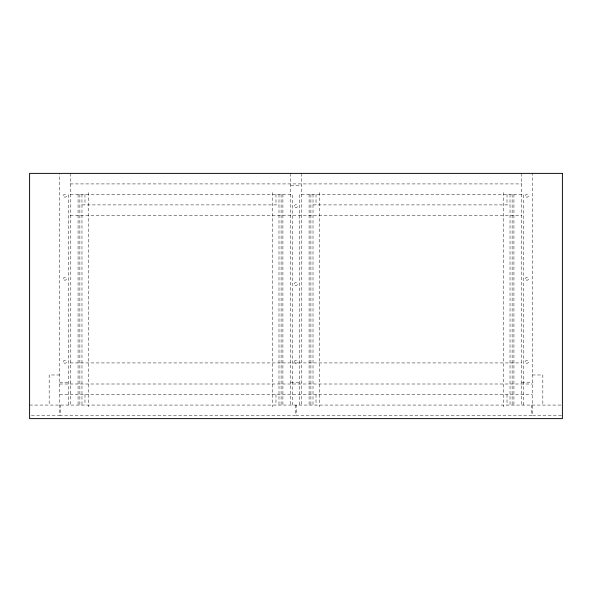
<?xml version="1.0" encoding="UTF-8"?>
<svg xmlns="http://www.w3.org/2000/svg" width="592" height="592" viewBox="0 0 592 592"><rect width="100%" height="100%" fill="white"/><g stroke="black" fill="none" stroke-linecap="round" stroke-linejoin="round"><path stroke-width="0.44" stroke-dasharray="2.96 2.22" d="M70.233 183.92L521.767 183.92M290.731 185.725L301.269 185.725M81.977 204.906L278.995 204.906M313.005 204.906L510.023 204.906M70.233 215.525L521.767 215.525M70.233 362.933L521.767 362.933M59.703 374.973L49.166 374.973L49.166 405.069M532.297 374.973L542.834 374.973L542.834 405.069M59.703 382.195L70.233 382.195M290.731 382.195L301.269 382.195M521.767 382.195L532.297 382.195M59.703 384.001L532.297 384.001M59.703 394.538L532.297 394.538M29.6 405.069L562.4 405.069M31.428 415.606L59.703 415.606L59.703 173.382M561.49 415.606L532.297 415.606L532.297 173.382M531.697 405.069L531.697 415.606L296.599 415.606L296.599 405.069M523.572 405.069L523.572 194.368L299.463 194.368L299.463 405.069M521.767 173.382L521.767 405.069M513.937 194.368L513.937 405.069M512.132 194.368L512.132 405.069M510.023 194.368L510.023 405.069M507.018 194.368L507.018 204.906M507.018 394.538L507.018 405.069M503.407 192.563L503.407 406.874M319.628 192.563L319.628 406.874M316.017 194.368L316.017 204.906M316.017 394.538L316.017 405.069M313.005 194.368L313.005 405.069M310.896 194.368L310.896 405.069M309.091 194.368L309.091 405.069M301.269 173.382L301.269 405.069M295.401 405.069L295.401 415.606L60.303 415.606L60.303 405.069M292.537 405.069L292.537 194.368L68.428 194.368L68.428 405.069M290.731 173.382L290.731 405.069M282.909 194.368L282.909 405.069M281.104 194.368L281.104 405.069M278.995 194.368L278.995 405.069M275.983 194.368L275.983 204.906M275.983 394.538L275.983 405.069M272.372 192.563L272.372 406.874M88.593 192.563L88.593 406.874M84.982 194.368L84.982 204.906M84.982 394.538L84.982 405.069M81.977 194.368L81.977 405.069M79.868 194.368L79.868 405.069M78.063 194.368L78.063 405.069M70.233 173.382L70.233 405.069M64.047 196.862A1.517 1.517 0 0 0 66.474 195.856A1.517 1.517 0 0 0 64.387 194.257A1.517 1.517 0 0 0 64.047 196.862M526.11 196.862A1.517 1.517 0 0 0 528.538 195.856A1.517 1.517 0 0 0 526.451 194.257A1.517 1.517 0 0 0 526.11 196.862M64.047 279.898A1.517 1.517 0 0 0 66.474 278.891A1.517 1.517 0 0 0 64.387 277.293A1.517 1.517 0 0 0 64.047 279.898M526.11 279.898A1.517 1.517 0 0 0 528.538 278.891A1.517 1.517 0 0 0 526.451 277.293A1.517 1.517 0 0 0 526.11 279.898M64.047 362.933A1.517 1.517 0 0 0 66.474 361.927A1.517 1.517 0 0 0 64.387 360.321A1.517 1.517 0 0 0 64.047 362.933M295.075 207.4A1.517 1.517 0 0 0 297.502 206.393A1.517 1.517 0 0 0 295.415 204.788A1.517 1.517 0 0 0 295.075 207.4M295.075 285.166A1.517 1.517 0 0 0 297.502 284.16A1.517 1.517 0 0 0 295.415 282.554A1.517 1.517 0 0 0 295.075 285.166M295.075 362.933A1.517 1.517 0 0 0 297.502 361.927A1.517 1.517 0 0 0 295.415 360.321A1.517 1.517 0 0 0 295.075 362.933M526.11 362.933A1.517 1.517 0 0 0 528.538 361.927A1.517 1.517 0 0 0 526.451 360.321A1.517 1.517 0 0 0 526.11 362.933"/><path stroke-width="0.89" d="M562.4 173.382L29.6 173.382L29.6 418.618L562.4 418.618L562.4 173.382"/></g></svg>
